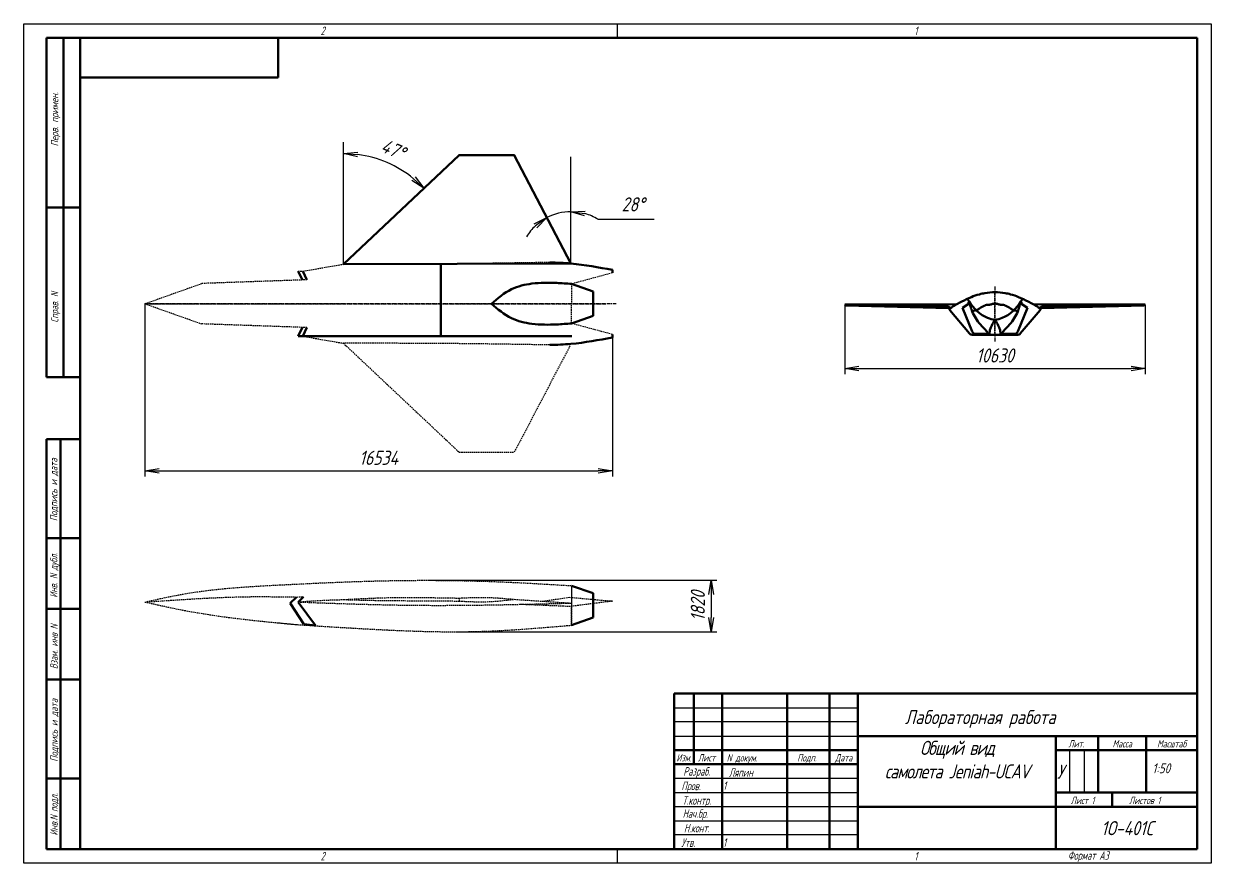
# Model space of a CAD drawing. Header units: millimetres. Extents: x 0 to 1932156, y -475559 to 1027176.
# Drawn here: x 6033 to 6453, y 33251.7 to 33548.7 of the extents above; entities that cross this region are included whole.
import ezdxf
from ezdxf.enums import TextEntityAlignment as Align

# ---------------------------------------------------------------- set-up
doc = ezdxf.new("R2010")
doc.units = ezdxf.units.MM
doc.linetypes.add('CENTER', pattern=[2, 1.25, -0.25, 0.25, -0.25])
doc.linetypes.add('DASHED', pattern=[0.75, 0.5, -0.25])
for name, color, linetype, lineweight in [('_axes (Оси)', 6, 'CENTER', 30), ('_basic (Основной)', 4, 'Continuous', 60), ('_contour (Тонкий)', 7, 'Continuous', 30), ('_invisible (Невидимый)', 1, 'DASHED', 30), ('_remote (Тонкий)', 9, 'Continuous', 30), ('_text (Надписи)', 2, 'Continuous', 30)]:
    doc.layers.add(name, color=color, linetype=linetype, lineweight=lineweight)
doc.styles.add('ESKD', font='eskd.shx', dxfattribs={"oblique": 15, "height": 5})
doc.dimstyles.new('ESKD', dxfattribs={"dimtxt": 5, "dimasz": 5, "dimexe": 2, "dimexo": 0, "dimgap": 2, "dimtad": 1, "dimtoh": 1, "dimzin": 12, "dimdsep": 46, "dimtxsty": 'ESKD', "dimblk1": 'OPEN', "dimblk2": 'OPEN', "dimsah": 1, "dimcen": 5, "dimclrd": 256, "dimclre": 256, "dimclrt": 2, "dimadec": 0, "dimazin": 0, "dimtfac": 1, "dimtmove": 0, "dimatfit": 3, "dimldrblk": 'OPEN', "dimfxl": 1, "dimtolj": 1, "dimtzin": 12, "dimlwd": -1, "dimlwe": -1, "dimarcsym": 0})

# ---------------------------------------------------------------- blocks, each defined once
blk = doc.blocks.new('_OPEN')
at = {"color": 0, "linetype": 'ByBlock'}
for p, q in [((-1, 0.167), (0, 0)), ((0, 0), (-1, -0.167)), ((0, 0), (-1, 0))]:
    blk.add_line(p, q, dxfattribs=at)
blk = doc.blocks.new('*D391')
at = {"layer": '_contour (Тонкий)', "transparency": 33554687}
for p, q in [((6075.83, 33449.63), (6075.83, 33388.47)), ((6241.17, 33437.7), (6241.17, 33388.47)), ((6080.83, 33390.47), (6236.17, 33390.47))]:
    blk.add_line(p, q, dxfattribs=at)
at = {"layer": 'Defpoints', "color": 0, "transparency": 33554687}
for p in [(6075.83, 33449.63), (6241.17, 33437.7), (6241.17, 33390.47)]:
    blk.add_point(p, dxfattribs=at)
at = {"layer": '_contour (Тонкий)', "transparency": 33554687, "xscale": 5, "yscale": 5, "zscale": 5, "rotation": 180}
blk.add_blockref('_OPEN', (6075.83, 33390.47), dxfattribs=at)
at = {"layer": '_contour (Тонкий)', "transparency": 33554687, "xscale": 5, "yscale": 5, "zscale": 5}
blk.add_blockref('_OPEN', (6241.17, 33390.47), dxfattribs=at)
at = {"layer": '_contour (Тонкий)', "color": 2, "transparency": 33554687, "insert": (6158.5, 33395.1), "char_height": 5, "attachment_point": 5, "style": 'ESKD'}
blk.add_mtext('\\A1;16534', dxfattribs=at)
blk = doc.blocks.new('*D394')
at = {"layer": '_contour (Тонкий)', "transparency": 33554687}
for p, q in [((6323.35, 33449.18), (6323.35, 33424.68)), ((6429.65, 33449.18), (6429.65, 33424.68)), ((6328.35, 33426.68), (6424.65, 33426.68))]:
    blk.add_line(p, q, dxfattribs=at)
at = {"layer": 'Defpoints', "color": 0, "transparency": 33554687}
for p in [(6323.35, 33449.18), (6429.65, 33449.18), (6429.65, 33426.68)]:
    blk.add_point(p, dxfattribs=at)
at = {"layer": '_contour (Тонкий)', "transparency": 33554687, "xscale": 5, "yscale": 5, "zscale": 5, "rotation": 180}
blk.add_blockref('_OPEN', (6323.35, 33426.68), dxfattribs=at)
at = {"layer": '_contour (Тонкий)', "transparency": 33554687, "xscale": 5, "yscale": 5, "zscale": 5}
blk.add_blockref('_OPEN', (6429.65, 33426.68), dxfattribs=at)
at = {"layer": '_contour (Тонкий)', "color": 2, "transparency": 33554687, "insert": (6376.5, 33431.31), "char_height": 5, "attachment_point": 5, "style": 'ESKD'}
blk.add_mtext('\\A1;10630', dxfattribs=at)
blk = doc.blocks.new('*D395')
at = {"layer": '_contour (Тонкий)', "transparency": 33554687}
for p, q in [((6175.84, 33351.77), (6278.09, 33351.77)), ((6276.09, 33346.77), (6276.09, 33338.57)), ((6186.09, 33333.57), (6278.09, 33333.57))]:
    blk.add_line(p, q, dxfattribs=at)
at = {"layer": 'Defpoints', "color": 0, "transparency": 33554687}
for p in [(6175.84, 33351.77), (6186.09, 33333.57), (6276.09, 33333.57)]:
    blk.add_point(p, dxfattribs=at)
at = {"layer": '_contour (Тонкий)', "transparency": 33554687, "xscale": 5, "yscale": 5, "zscale": 5}
for p, rotation in [((6276.09, 33351.77), 90), ((6276.09, 33333.57), 270)]:
    blk.add_blockref('_OPEN', p, dxfattribs=dict(at, rotation=rotation))
at = {"layer": '_contour (Тонкий)', "color": 2, "transparency": 33554687, "insert": (6271.4, 33342.67), "char_height": 5, "attachment_point": 5, "rotation": 90, "style": 'ESKD'}
blk.add_mtext('\\A1;1820', dxfattribs=at)
blk = doc.blocks.new('*D396')
at = {"layer": '_contour (Тонкий)', "transparency": 33554687}
for p, q in [((6146.06, 33465.58), (6146.06, 33504.73)), ((6155.93, 33472.93), (6175.98, 33491.81))]:
    blk.add_line(p, q, dxfattribs=at)
blk.add_arc((6146.06, 33463.63), 39.1, 50.6156, 82.6686, dxfattribs=at)
at = {"layer": '_contour (Тонкий)', "transparency": 33554687, "xscale": 5, "yscale": 5, "zscale": 5}
for p, rotation in [((6146.06, 33502.73), 176.3343022573897), ((6174.52, 33490.44), 316.9499232100143)]:
    blk.add_blockref('_OPEN', p, dxfattribs=dict(at, rotation=rotation))
at = {"layer": '_contour (Тонкий)', "color": 2, "transparency": 33554687, "insert": (6163.61, 33504.27), "char_height": 5, "attachment_point": 5, "rotation": 336.6421, "style": 'ESKD'}
blk.add_mtext('\\A1;47%%d', dxfattribs=at)
blk = doc.blocks.new('*D398')
at = {"layer": '_contour (Тонкий)', "transparency": 33554687}
for p, q in [((6226.53, 33464.75), (6226.53, 33484.18)), ((6226.11, 33464.65), (6217.11, 33481.86)), ((6236.07, 33479.5), (6255.94, 33479.5))]:
    blk.add_line(p, q, dxfattribs=at)
for start, end in [(90, 117.6117), (58.6603, 74.3301), (133.2815, 148.9514)]:
    blk.add_arc((6226.53, 33463.84), 18.34, start, end, dxfattribs=at)
at = {"layer": '_contour (Тонкий)', "transparency": 33554687, "xscale": 5, "yscale": 5, "zscale": 5}
for p, rotation in [((6226.53, 33482.18), 172.1650657960922), ((6218.03, 33480.09), 35.4465985373309)]:
    blk.add_blockref('_OPEN', p, dxfattribs=dict(at, rotation=rotation))
at = {"layer": '_contour (Тонкий)', "color": 2, "transparency": 33554687, "insert": (6248.5, 33484.77), "char_height": 5, "attachment_point": 5, "style": 'ESKD'}
blk.add_mtext('\\A1;28%%d', dxfattribs=at)

msp = doc.modelspace()

# ---------------------------------------------------------------- linework, layer by layer
at = {"layer": '_axes (Оси)', "transparency": 33554687}
for p, q in [((6376.501, 33455.719), (6376.501, 33436.167)), ((6075.832, 33449.627), (6196.732, 33449.627)), ((6075.832, 33449.627), (6238.891, 33449.627)), ((6075.832, 33449.627), (6226.632, 33449.627)), ((6075.832, 33449.627), (6196.732, 33449.627)), ((6075.832, 33449.627), (6238.891, 33449.627)), ((6075.832, 33449.627), (6226.632, 33449.627)), ((6242.532, 33449.627), (6075.832, 33449.627)), ((6075.832, 33449.627), (6196.732, 33449.627)), ((6075.832, 33449.627), (6238.891, 33449.627)), ((6075.832, 33449.627), (6226.632, 33449.627)), ((6075.832, 33449.627), (6196.732, 33449.627)), ((6075.832, 33449.627), (6238.891, 33449.627)), ((6075.832, 33449.627), (6226.632, 33449.627)), ((6242.532, 33449.627), (6075.832, 33449.627)), ((6075.832, 33449.627), (6196.732, 33449.627)), ((6075.832, 33449.627), (6238.891, 33449.627)), ((6075.832, 33449.627), (6226.632, 33449.627)), ((6075.832, 33449.627), (6196.732, 33449.627)), ((6075.832, 33449.627), (6238.891, 33449.627)), ((6075.832, 33449.627), (6226.632, 33449.627)), ((6242.532, 33449.627), (6075.832, 33449.627)), ((6075.832, 33449.627), (6196.732, 33449.627)), ((6075.832, 33449.627), (6238.891, 33449.627)), ((6075.832, 33449.627), (6226.632, 33449.627)), ((6075.832, 33449.627), (6196.732, 33449.627)), ((6075.832, 33449.627), (6238.891, 33449.627)), ((6075.832, 33449.627), (6226.632, 33449.627)), ((6242.532, 33449.627), (6075.832, 33449.627)), ((6075.832, 33449.627), (6196.732, 33449.627)), ((6075.832, 33449.627), (6238.891, 33449.627)), ((6075.832, 33449.627), (6226.632, 33449.627)), ((6075.832, 33449.627), (6196.732, 33449.627)), ((6075.832, 33449.627), (6238.891, 33449.627)), ((6075.832, 33449.627), (6226.632, 33449.627)), ((6242.532, 33449.627), (6075.832, 33449.627)), ((6075.832, 33449.627), (6196.732, 33449.627)), ((6075.832, 33449.627), (6238.891, 33449.627)), ((6075.832, 33449.627), (6226.632, 33449.627)), ((6075.832, 33449.627), (6196.732, 33449.627)), ((6075.832, 33449.627), (6238.891, 33449.627)), ((6075.832, 33449.627), (6226.632, 33449.627)), ((6242.532, 33449.627), (6075.832, 33449.627)), ((6075.832, 33449.627), (6196.732, 33449.627)), ((6075.832, 33449.627), (6238.891, 33449.627)), ((6075.832, 33449.627), (6226.632, 33449.627)), ((6075.832, 33449.627), (6196.732, 33449.627)), ((6075.832, 33449.627), (6238.891, 33449.627)), ((6075.832, 33449.627), (6226.632, 33449.627)), ((6242.532, 33449.627), (6075.832, 33449.627)), ((6075.832, 33449.627), (6196.732, 33449.627)), ((6075.832, 33449.627), (6238.891, 33449.627)), ((6075.832, 33449.627), (6226.632, 33449.627)), ((6075.832, 33449.627), (6196.732, 33449.627)), ((6075.832, 33449.627), (6238.891, 33449.627)), ((6075.832, 33449.627), (6226.632, 33449.627)), ((6242.532, 33449.627), (6075.832, 33449.627)), ((6075.832, 33449.627), (6196.732, 33449.627)), ((6075.832, 33449.627), (6238.891, 33449.627)), ((6075.832, 33449.627), (6226.632, 33449.627)), ((6075.832, 33449.627), (6196.732, 33449.627)), ((6075.832, 33449.627), (6238.891, 33449.627)), ((6075.832, 33449.627), (6226.632, 33449.627)), ((6242.532, 33449.627), (6075.832, 33449.627)), ((6075.832, 33449.627), (6196.732, 33449.627)), ((6075.832, 33449.627), (6238.891, 33449.627)), ((6075.832, 33449.627), (6226.632, 33449.627)), ((6075.832, 33449.627), (6196.732, 33449.627)), ((6075.832, 33449.627), (6238.891, 33449.627)), ((6075.832, 33449.627), (6226.632, 33449.627)), ((6242.532, 33449.627), (6075.832, 33449.627)), ((6075.832, 33449.627), (6196.732, 33449.627)), ((6075.832, 33449.627), (6238.891, 33449.627)), ((6075.832, 33449.627), (6226.632, 33449.627)), ((6075.832, 33449.627), (6196.732, 33449.627)), ((6075.832, 33449.627), (6238.891, 33449.627)), ((6075.832, 33449.627), (6226.632, 33449.627)), ((6242.532, 33449.627), (6075.832, 33449.627)), ((6075.832, 33449.627), (6196.732, 33449.627)), ((6075.832, 33449.627), (6238.891, 33449.627)), ((6075.832, 33449.627), (6226.632, 33449.627)), ((6075.832, 33449.627), (6196.732, 33449.627)), ((6075.832, 33449.627), (6238.891, 33449.627)), ((6075.832, 33449.627), (6226.632, 33449.627)), ((6242.532, 33449.627), (6075.832, 33449.627)), ((6075.832, 33449.627), (6196.732, 33449.627)), ((6075.832, 33449.627), (6238.891, 33449.627)), ((6075.832, 33449.627), (6226.632, 33449.627)), ((6075.832, 33449.627), (6196.732, 33449.627)), ((6075.832, 33449.627), (6238.891, 33449.627)), ((6075.832, 33449.627), (6226.632, 33449.627)), ((6242.532, 33449.627), (6075.832, 33449.627)), ((6075.832, 33449.627), (6196.732, 33449.627)), ((6075.832, 33449.627), (6238.891, 33449.627)), ((6075.832, 33449.627), (6226.632, 33449.627)), ((6075.832, 33449.627), (6196.732, 33449.627)), ((6075.832, 33449.627), (6238.891, 33449.627)), ((6075.832, 33449.627), (6226.632, 33449.627)), ((6242.532, 33449.627), (6075.832, 33449.627)), ((6075.832, 33449.627), (6196.732, 33449.627)), ((6075.832, 33449.627), (6238.891, 33449.627)), ((6075.832, 33449.627), (6226.632, 33449.627)), ((6075.832, 33449.627), (6196.732, 33449.627)), ((6075.832, 33449.627), (6238.891, 33449.627)), ((6075.832, 33449.627), (6226.632, 33449.627)), ((6242.532, 33449.627), (6075.832, 33449.627)), ((6075.832, 33449.627), (6196.732, 33449.627)), ((6075.832, 33449.627), (6238.891, 33449.627)), ((6075.832, 33449.627), (6226.632, 33449.627)), ((6075.832, 33449.627), (6196.732, 33449.627)), ((6075.832, 33449.627), (6238.891, 33449.627)), ((6075.832, 33449.627), (6226.632, 33449.627)), ((6242.532, 33449.627), (6075.832, 33449.627))]:
    msp.add_line(p, q, dxfattribs=at)
at = {"layer": '_basic (Основной)', "transparency": 33554687}
for p, q in [((6040.99, 33543.667), (6052.99, 33543.667)), ((6040.99, 33423.667), (6040.99, 33543.667)), ((6046.99, 33543.667), (6046.99, 33423.667)), ((6052.99, 33256.667), (6052.99, 33543.667)), ((6052.99, 33543.667), (6447.99, 33543.667)), ((6122.99, 33529.667), (6122.99, 33543.667)), ((6447.99, 33543.667), (6447.99, 33256.667)), ((6052.99, 33529.667), (6122.99, 33529.667)), ((6040.99, 33483.667), (6052.99, 33483.667)), ((6180.509, 33463.718), (6180.509, 33438.127)), ((6241.175, 33461.557), (6241.175, 33460.501)), ((6131.551, 33457.909), (6130.056, 33461.127)), ((6133.102, 33458.071), (6131.682, 33461.127)), ((6234.405, 33453.919), (6226.744, 33456.619)), ((6234.405, 33453.919), (6234.405, 33449.627)), ((6234.405, 33445.336), (6234.405, 33449.627)), ((6323.642, 33449.372), (6323.353, 33449.183)), ((6323.353, 33449.183), (6323.713, 33448.939)), ((6360.058, 33448.671), (6323.353, 33449.183)), ((6362.946, 33449.491), (6323.642, 33449.372)), ((6323.713, 33448.939), (6360.122, 33448.064)), ((6367.317, 33449.697), (6365.02, 33448.165)), ((6385.685, 33449.697), (6387.982, 33448.165)), ((6390.057, 33449.491), (6429.361, 33449.372)), ((6429.29, 33448.939), (6392.881, 33448.064)), ((6392.944, 33448.671), (6429.649, 33449.183)), ((6429.649, 33449.183), (6429.29, 33448.939)), ((6429.361, 33449.372), (6429.649, 33449.183)), ((6234.405, 33445.336), (6226.744, 33442.635)), ((6360.358, 33448.313), (6360.058, 33448.671)), ((6360.122, 33448.064), (6360.358, 33448.313)), ((6360.122, 33448.064), (6360.423, 33447.744)), ((6360.54, 33447.36), (6367.545, 33439.04)), ((6365.02, 33448.165), (6368.413, 33439.755)), ((6387.982, 33448.165), (6384.589, 33439.755)), ((6392.463, 33447.36), (6385.457, 33439.04)), ((6392.881, 33448.064), (6392.579, 33447.744)), ((6392.644, 33448.313), (6392.944, 33448.671)), ((6392.881, 33448.064), (6392.644, 33448.313)), ((6131.551, 33441.345), (6130.056, 33438.127)), ((6133.102, 33441.183), (6131.682, 33438.127)), ((6130.056, 33438.127), (6226.856, 33438.127)), ((6241.175, 33437.697), (6241.175, 33438.754)), ((6368.413, 33439.755), (6368.98, 33438.935)), ((6368.517, 33438.646), (6376.501, 33438.646)), ((6368.98, 33438.935), (6374.144, 33438.935)), ((6384.485, 33438.646), (6376.501, 33438.646)), ((6384.022, 33438.935), (6378.859, 33438.935)), ((6384.589, 33439.755), (6384.022, 33438.935)), ((6040.99, 33423.667), (6052.99, 33423.667)), ((6052.99, 33401.667), (6040.99, 33401.667)), ((6040.99, 33256.667), (6040.99, 33401.667)), ((6045.99, 33401.667), (6045.99, 33256.667)), ((6040.99, 33366.667), (6052.99, 33366.667)), ((6234.405, 33347.168), (6226.744, 33349.869)), ((6127.232, 33343.717), (6129.479, 33345.854)), ((6131.971, 33345.93), (6130.056, 33344.089)), ((6130.056, 33344.089), (6136.123, 33335.784)), ((6234.405, 33347.168), (6234.405, 33342.876)), ((6052.99, 33341.667), (6040.99, 33341.667)), ((6132.085, 33336.224), (6127.232, 33343.717)), ((6234.405, 33338.585), (6234.405, 33342.876)), ((6136.123, 33335.784), (6132.085, 33336.224)), ((6234.405, 33338.585), (6226.744, 33335.884)), ((6040.99, 33316.667), (6052.99, 33316.667)), ((6327.99, 33256.667), (6327.99, 33311.667)), ((6052.99, 33281.667), (6040.99, 33281.667)), ((6040.99, 33256.667), (6052.99, 33256.667)), ((6447.99, 33256.667), (6052.99, 33256.667))]:
    msp.add_line(p, q, dxfattribs=at)
at = {"layer": '_basic (Основной)', "linetype": 'Continuous', "transparency": 33554687}
for p, q in [((6262.99, 33311.667), (6447.99, 33311.667)), ((6262.99, 33256.667), (6262.99, 33311.667)), ((6269.99, 33286.667), (6269.99, 33311.667)), ((6279.99, 33311.667), (6279.99, 33256.667)), ((6302.99, 33256.667), (6302.99, 33311.667)), ((6317.99, 33311.667), (6317.99, 33256.667)), ((6447.99, 33296.667), (6327.99, 33296.667)), ((6397.99, 33296.667), (6397.99, 33256.667)), ((6412.99, 33296.667), (6412.99, 33276.667)), ((6429.99, 33276.667), (6429.99, 33296.667)), ((6327.99, 33291.667), (6262.99, 33291.667)), ((6397.99, 33291.667), (6447.99, 33291.667)), ((6262.99, 33286.667), (6327.99, 33286.667)), ((6447.99, 33276.667), (6397.99, 33276.667)), ((6417.99, 33271.667), (6417.99, 33276.667)), ((6327.99, 33271.667), (6447.99, 33271.667))]:
    msp.add_line(p, q, dxfattribs=at)
at = {"layer": '_basic (Основной)', "transparency": 33554687}
msp.add_lwpolyline([(6146.056, 33463.627), (6186.982, 33502.173), (6206.482, 33502.173), (6226.533, 33463.838), (6146.056, 33463.627)], dxfattribs=at)
for points, knots in [([(6219.006, 33464.228), (6221.519, 33464.141), (6228.975, 33463.884), (6236.311, 33462.485), (6241.175, 33461.557)], [0, 0, 0, 0, 753.6956734, 2235.5252901, 2235.5252901, 2235.5252901, 2235.5252901]), ([(6360.537, 33447.892), (6361.327, 33448.464), (6362.675, 33449.441), (6365.326, 33450.6), (6367.889, 33451.982), (6370.654, 33452.876), (6373.44, 33453.542), (6375.31, 33453.646), (6376.501, 33453.712)], [0, 0, 0, 0, 291.40021, 497.6024935, 865.5365183, 1163.077631, 1366.3741761, 1723.2756655, 1723.2756655, 1723.2756655, 1723.2756655]), ([(6392.465, 33447.892), (6391.676, 33448.464), (6390.327, 33449.441), (6387.677, 33450.6), (6385.114, 33451.982), (6382.349, 33452.876), (6379.562, 33453.542), (6377.693, 33453.646), (6376.501, 33453.712)], [0, 0, 0, 0, 291.40021, 497.6024935, 865.5365183, 1163.077631, 1366.3741761, 1723.2756655, 1723.2756655, 1723.2756655, 1723.2756655]), ([(6376.501, 33443.833), (6375.624, 33444.056), (6371.909, 33444.999), (6368.621, 33448.208), (6366.96, 33451.038), (6366.774, 33451.357)], [0, 0, 0, 0, 270.5053686, 1146.0430358, 1257.129432, 1257.129432, 1257.129432, 1257.129432]), ([(6374.139, 33438.935), (6374.102, 33438.991), (6373.775, 33439.479), (6373.091, 33440.495), (6371.541, 33441.89), (6370.031, 33443.88), (6368.741, 33446.021), (6368.02, 33447.849), (6367.82, 33449.081), (6367.384, 33449.614), (6367.157, 33449.896), (6367.135, 33450.205), (6367.269, 33450.332), (6367.346, 33450.405)], [144.9651786, 144.9651786, 144.9651786, 144.9651786, 164.9699813, 320.9037142, 510.8334422, 786.66812, 1067.8445301, 1256.8189131, 1377.4134603, 1429.5761406, 1461.6664221, 1484.2201867, 1514.2959429, 1514.2959429, 1514.2959429, 1514.2959429]), ([(6368.46, 33446.783), (6368.462, 33446.814), (6368.481, 33447.015), (6369.032, 33447.058), (6369.527, 33447.276), (6370.297, 33447.483), (6371.349, 33448.207), (6372.345, 33448.748), (6373.273, 33449.213), (6373.851, 33449.214), (6374.707, 33449.184), (6375.4, 33449.521), (6375.991, 33449.581), (6376.267, 33449.682), (6376.431, 33449.673), (6376.501, 33449.669)], [0, 0, 0, 0, 8.7503756, 58.445028, 123.2270507, 187.5944489, 290.5846956, 504.4242405, 528.9558657, 599.9234784, 672.5569623, 784.7454827, 822.6811393, 850.381218, 871.3794832, 871.3794832, 871.3794832, 871.3794832]), ([(6376.501, 33443.833), (6377.378, 33444.056), (6381.093, 33444.999), (6384.382, 33448.208), (6386.042, 33451.038), (6386.229, 33451.357)], [0, 0, 0, 0, 270.5053686, 1146.0430358, 1257.129432, 1257.129432, 1257.129432, 1257.129432]), ([(6384.543, 33446.783), (6384.54, 33446.814), (6384.522, 33447.015), (6383.971, 33447.058), (6383.476, 33447.276), (6382.706, 33447.483), (6381.654, 33448.207), (6380.658, 33448.748), (6379.73, 33449.213), (6379.152, 33449.214), (6378.296, 33449.184), (6377.602, 33449.521), (6377.011, 33449.581), (6376.735, 33449.682), (6376.572, 33449.673), (6376.501, 33449.669)], [0, 0, 0, 0, 8.7503756, 58.445028, 123.2270507, 187.5944489, 290.5846956, 504.4242405, 528.9558657, 599.9234784, 672.5569623, 784.7454827, 822.6811393, 850.381218, 871.3794832, 871.3794832, 871.3794832, 871.3794832]), ([(6378.863, 33438.935), (6378.9, 33438.991), (6379.227, 33439.479), (6379.912, 33440.495), (6381.461, 33441.89), (6382.972, 33443.88), (6384.262, 33446.021), (6384.982, 33447.849), (6385.182, 33449.081), (6385.619, 33449.614), (6385.845, 33449.896), (6385.867, 33450.205), (6385.733, 33450.332), (6385.656, 33450.405)], [144.9651786, 144.9651786, 144.9651786, 144.9651786, 164.9699813, 320.9037142, 510.8334422, 786.66812, 1067.8445301, 1256.8189131, 1377.4134603, 1429.5761406, 1461.6664221, 1484.2201867, 1514.2959429, 1514.2959429, 1514.2959429, 1514.2959429]), ([(6360.537, 33447.892), (6360.499, 33447.856), (6360.416, 33447.777), (6360.385, 33447.556), (6360.482, 33447.433), (6360.54, 33447.36)], [0, 0, 0, 0, 15.4188983, 33.810553, 60.5237931, 60.5237931, 60.5237931, 60.5237931]), ([(6392.465, 33447.892), (6392.503, 33447.856), (6392.586, 33447.777), (6392.618, 33447.556), (6392.52, 33447.433), (6392.463, 33447.36)], [0, 0, 0, 0, 15.4188983, 33.810553, 60.5237931, 60.5237931, 60.5237931, 60.5237931]), ([(6376.501, 33443.833), (6376.359, 33443.672), (6375.758, 33442.989), (6375.252, 33441.719), (6374.63, 33440.166), (6374.557, 33439.187), (6374.517, 33438.646)], [0, 0, 0, 0, 64.3315414, 272.0290242, 403.0118024, 564.3997965, 564.3997965, 564.3997965, 564.3997965]), ([(6376.501, 33443.833), (6376.643, 33443.672), (6377.244, 33442.989), (6377.751, 33441.719), (6378.372, 33440.166), (6378.445, 33439.187), (6378.485, 33438.646)], [0, 0, 0, 0, 64.3315414, 272.0290242, 403.0118024, 564.3997965, 564.3997965, 564.3997965, 564.3997965]), ([(6219.006, 33435.027), (6221.519, 33435.113), (6228.975, 33435.37), (6236.311, 33436.77), (6241.175, 33437.697)], [0, 0, 0, 0, 753.6956734, 2235.5252901, 2235.5252901, 2235.5252901, 2235.5252901]), ([(6367.545, 33439.04), (6367.612, 33438.977), (6367.781, 33438.816), (6368.124, 33438.675), (6368.392, 33438.655), (6368.517, 33438.646)], [0, 0, 0, 0, 27.3480012, 69.7839187, 107.603564, 107.603564, 107.603564, 107.603564]), ([(6385.457, 33439.04), (6385.391, 33438.977), (6385.221, 33438.816), (6384.878, 33438.675), (6384.611, 33438.655), (6384.485, 33438.646)], [0, 0, 0, 0, 27.3480012, 69.7839187, 107.603564, 107.603564, 107.603564, 107.603564])]:
    msp.add_open_spline(points, degree=3, knots=knots, dxfattribs=at)
for points, start_tangent, end_tangent in [([(6198.419, 33449.627), (6205.507, 33454.736), (6212.724, 33456.726), (6221.501, 33456.965), (6226.744, 33456.619)], (0.0077012, 0.0066091), (0.0099745, -0.000752)), ([(6198.419, 33449.627), (6205.507, 33444.518), (6212.724, 33442.529), (6221.501, 33442.29), (6226.744, 33442.635)], (0.0077012, -0.0066091), (0.0099745, 0.000752))]:
    msp.add_spline(points, degree=3, dxfattribs=dict(at, start_tangent=start_tangent, end_tangent=end_tangent))
at = {"layer": '_contour (Тонкий)', "transparency": 33554687}
for p, q in [((6032.99, 33251.667), (6032.99, 33548.667)), ((6032.99, 33548.667), (6452.99, 33548.667)), ((6242.99, 33543.667), (6242.99, 33548.667)), ((6452.99, 33548.667), (6452.99, 33251.667)), ((6146.056, 33463.627), (6146.056, 33506.767)), ((6226.533, 33463.838), (6226.533, 33501.631)), ((6242.99, 33251.667), (6242.99, 33256.667)), ((6452.99, 33251.667), (6032.99, 33251.667))]:
    msp.add_line(p, q, dxfattribs=at)
at = {"layer": '_invisible (Невидимый)', "color": 4, "transparency": 33554687}
for p, q in [((6186.982, 33502.173), (6206.482, 33502.173)), ((6226.533, 33463.838), (6206.482, 33502.173)), ((6131.682, 33461.127), (6146.056, 33463.627)), ((6133.102, 33458.071), (6095.934, 33456.776)), ((6130.056, 33461.127), (6131.682, 33461.127)), ((6241.175, 33460.501), (6226.744, 33456.619)), ((6075.832, 33449.627), (6095.934, 33456.776)), ((6226.664, 33456.598), (6226.744, 33449.627)), ((6376.501, 33438.462), (6376.501, 33453.424)), ((6075.832, 33449.627), (6115.832, 33449.627)), ((6075.832, 33449.627), (6131.832, 33449.627)), ((6075.832, 33449.627), (6095.934, 33442.478)), ((6075.832, 33449.627), (6115.832, 33449.627)), ((6075.832, 33449.627), (6131.832, 33449.627)), ((6075.832, 33449.627), (6115.832, 33449.627)), ((6075.832, 33449.627), (6131.832, 33449.627)), ((6075.832, 33449.627), (6115.832, 33449.627)), ((6075.832, 33449.627), (6131.832, 33449.627)), ((6075.832, 33449.627), (6115.832, 33449.627)), ((6075.832, 33449.627), (6131.832, 33449.627)), ((6075.832, 33449.627), (6115.832, 33449.627)), ((6075.832, 33449.627), (6131.832, 33449.627)), ((6075.832, 33449.627), (6115.832, 33449.627)), ((6075.832, 33449.627), (6131.832, 33449.627)), ((6075.832, 33449.627), (6115.832, 33449.627)), ((6075.832, 33449.627), (6131.832, 33449.627)), ((6075.832, 33449.627), (6115.832, 33449.627)), ((6075.832, 33449.627), (6131.832, 33449.627)), ((6075.832, 33449.627), (6115.832, 33449.627)), ((6075.832, 33449.627), (6131.832, 33449.627)), ((6075.832, 33449.627), (6115.832, 33449.627)), ((6075.832, 33449.627), (6131.832, 33449.627)), ((6075.832, 33449.627), (6115.832, 33449.627)), ((6075.832, 33449.627), (6131.832, 33449.627)), ((6075.832, 33449.627), (6115.832, 33449.627)), ((6075.832, 33449.627), (6131.832, 33449.627)), ((6075.832, 33449.627), (6115.832, 33449.627)), ((6075.832, 33449.627), (6131.832, 33449.627)), ((6075.832, 33449.627), (6115.832, 33449.627)), ((6075.832, 33449.627), (6131.832, 33449.627)), ((6075.832, 33449.627), (6115.832, 33449.627)), ((6075.832, 33449.627), (6131.832, 33449.627)), ((6075.832, 33449.627), (6115.832, 33449.627)), ((6075.832, 33449.627), (6131.832, 33449.627)), ((6075.832, 33449.627), (6115.832, 33449.627)), ((6075.832, 33449.627), (6131.832, 33449.627)), ((6075.832, 33449.627), (6115.832, 33449.627)), ((6075.832, 33449.627), (6131.832, 33449.627)), ((6075.832, 33449.627), (6115.832, 33449.627)), ((6075.832, 33449.627), (6131.832, 33449.627)), ((6075.832, 33449.627), (6115.832, 33449.627)), ((6075.832, 33449.627), (6131.832, 33449.627)), ((6075.832, 33449.627), (6115.832, 33449.627)), ((6075.832, 33449.627), (6131.832, 33449.627)), ((6075.832, 33449.627), (6115.832, 33449.627)), ((6075.832, 33449.627), (6131.832, 33449.627)), ((6075.832, 33449.627), (6115.832, 33449.627)), ((6075.832, 33449.627), (6131.832, 33449.627)), ((6075.832, 33449.627), (6115.832, 33449.627)), ((6075.832, 33449.627), (6131.832, 33449.627)), ((6075.832, 33449.627), (6115.832, 33449.627)), ((6075.832, 33449.627), (6131.832, 33449.627)), ((6075.832, 33449.627), (6115.832, 33449.627)), ((6075.832, 33449.627), (6131.832, 33449.627)), ((6075.832, 33449.627), (6115.832, 33449.627)), ((6075.832, 33449.627), (6131.832, 33449.627)), ((6075.832, 33449.627), (6115.832, 33449.627)), ((6075.832, 33449.627), (6131.832, 33449.627)), ((6075.832, 33449.627), (6115.832, 33449.627)), ((6075.832, 33449.627), (6131.832, 33449.627)), ((6075.832, 33449.627), (6115.832, 33449.627)), ((6075.832, 33449.627), (6131.832, 33449.627)), ((6075.832, 33449.627), (6115.832, 33449.627)), ((6075.832, 33449.627), (6131.832, 33449.627)), ((6226.744, 33442.635), (6226.744, 33449.627)), ((6133.102, 33441.183), (6095.934, 33442.478)), ((6241.175, 33438.754), (6226.744, 33442.635)), ((6130.056, 33438.127), (6131.682, 33438.127)), ((6131.682, 33438.127), (6146.056, 33435.627)), ((6146.056, 33435.627), (6186.982, 33397.082)), ((6226.533, 33435.417), (6206.482, 33397.082)), ((6186.982, 33397.082), (6206.482, 33397.082)), ((6226.744, 33349.869), (6226.744, 33335.884)), ((6226.744, 33349.548), (6226.744, 33342.876)), ((6129.479, 33345.854), (6131.971, 33345.93)), ((6186.982, 33345.48), (6186.982, 33344.427)), ((6206.482, 33345.045), (6226.533, 33343.708)), ((6216.508, 33344.376), (6225.888, 33345.781)), ((6225.888, 33345.781), (6241.175, 33344.4)), ((6241.175, 33344.4), (6226.2, 33342.498)), ((6226.2, 33342.498), (6208.058, 33343.236)), ((6226.744, 33336.205), (6226.744, 33342.876)), ((6123.057, 33336.715), (6129.767, 33336.087))]:
    msp.add_line(p, q, dxfattribs=at)
for points, start_tangent, end_tangent in [([(6219.006, 33464.228), (6187.01, 33463.771), (6146.056, 33463.627)], (-0.0099988, -0.0001665), (-0.0100002, -0.0000048)), ([(6219.006, 33435.027), (6187.01, 33435.484), (6146.056, 33435.627)], (-0.0099988, 0.0001665), (-0.0100002, 0.0000048))]:
    msp.add_spline(points, degree=3, dxfattribs=dict(at, start_tangent=start_tangent, end_tangent=end_tangent))
for points, knots in [([(6075.832, 33344.089), (6080.757, 33345.18), (6096.777, 33348.729), (6124.933, 33350.239), (6161.479, 33351.967), (6195.6, 33351.758), (6217.948, 33350.402), (6226.744, 33349.869)], [0, 0, 0, 0, 1511.9613508, 4917.8193498, 8425.8059064, 12498.5133915, 15142.3116933, 15142.3116933, 15142.3116933, 15142.3116933]), ([(6075.832, 33344.089), (6082.364, 33344.537), (6094.579, 33345.375), (6112.47, 33346.137), (6123.823, 33345.948), (6129.479, 33345.854)], [0, 0, 0, 0, 1964.1192663, 3673.2267263, 5369.8867112, 5369.8867112, 5369.8867112, 5369.8867112]), ([(6075.832, 33344.089), (6079.911, 33343.177), (6089.591, 33341.014), (6107.571, 33338.145), (6121.526, 33336.851), (6129.767, 33336.087)], [0, 0, 0, 0, 1253.8201387, 2974.9949521, 5457.4359614, 5457.4359614, 5457.4359614, 5457.4359614]), ([(6130.056, 33344.089), (6132.388, 33344.283), (6137.713, 33344.727), (6143.054, 33344.872), (6146.056, 33344.953)], [0, 0, 0, 0, 701.8107666, 1602.6088414, 1602.6088414, 1602.6088414, 1602.6088414]), ([(6130.056, 33344.089), (6143.741, 33343.589), (6175.893, 33342.415), (6208.058, 33343.236), (6226.533, 33343.708)], [0, 0, 0, 0, 4107.2465594, 9649.7461175, 9649.7461175, 9649.7461175, 9649.7461175]), ([(6146.056, 33344.953), (6150.782, 33345.212), (6159.858, 33345.71), (6173.51, 33345.728), (6182.424, 33345.564), (6186.982, 33345.48)], [0, 0, 0, 0, 1419.5882867, 2726.4818558, 4094.2327643, 4094.2327643, 4094.2327643, 4094.2327643]), ([(6146.056, 33344.953), (6150.783, 33344.822), (6159.865, 33344.569), (6173.509, 33344.566), (6182.424, 33344.474), (6186.982, 33344.427)], [0, 0, 0, 0, 1418.4946071, 2725.3852485, 4093.0318484, 4093.0318484, 4093.0318484, 4093.0318484]), ([(6186.982, 33345.48), (6190.063, 33345.627), (6196.572, 33345.939), (6203.064, 33345.353), (6206.482, 33345.045)], [0, 0, 0, 0, 924.2375873, 1952.5442532, 1952.5442532, 1952.5442532, 1952.5442532]), ([(6186.982, 33344.427), (6190.064, 33344.266), (6196.58, 33343.928), (6203.065, 33344.659), (6206.482, 33345.045)], [0, 0, 0, 0, 924.2375873, 1953.906878, 1953.906878, 1953.906878, 1953.906878]), ([(6129.767, 33336.087), (6139.819, 33335.436), (6160.942, 33334.067), (6193.346, 33333.01), (6215.578, 33334.924), (6226.744, 33335.884)], [0, 0, 0, 0, 3022.4305899, 6351.6643238, 9710.9744069, 9710.9744069, 9710.9744069, 9710.9744069])]:
    msp.add_open_spline(points, degree=3, knots=knots, dxfattribs=at)
at = {"layer": '_remote (Тонкий)', "linetype": 'Continuous', "transparency": 33554687}
for p, q in [((6262.99, 33306.667), (6327.99, 33306.667)), ((6327.99, 33301.667), (6262.99, 33301.667)), ((6262.99, 33296.667), (6327.99, 33296.667)), ((6327.99, 33281.667), (6262.99, 33281.667)), ((6262.99, 33276.667), (6327.99, 33276.667)), ((6327.99, 33271.667), (6262.99, 33271.667)), ((6262.99, 33266.667), (6327.99, 33266.667)), ((6327.99, 33261.667), (6262.99, 33261.667))]:
    msp.add_line(p, q, dxfattribs=at)
at = {"layer": '_remote (Тонкий)', "transparency": 33554687}
for p, q in [((6402.99, 33276.667), (6402.99, 33291.667)), ((6407.99, 33291.667), (6407.99, 33276.667))]:
    msp.add_line(p, q, dxfattribs=at)

# ---------------------------------------------------------------- texts
at = {"layer": '_basic (Основной)', "color": 30, "transparency": 33554687, "style": 'ESKD', "oblique": 15}
msp.add_text('Лабораторная работа', height=5, dxfattribs=at).set_placement((6344.616, 33300.881))
at = {"layer": '_contour (Тонкий)', "color": 2, "transparency": 33554687, "insert": (6327.99, 33294.991), "char_height": 5, "attachment_point": 1, "style": 'ESKD'}
msp.add_mtext_dynamic_manual_height_columns('\\pxqc;{\\T0.9;Общий вид\\Pсамолета Jeniah-UCAV}', width=70.09073, gutter_width=12.5, heights=[25.222], dxfattribs=at)
at = {"layer": '_text (Надписи)', "transparency": 33554687, "style": 'ESKD', "oblique": 15, "width": 0.8}
for s, height, p in [('2', 3, (6137.99, 33544.667)), ('1', 3, (6347.99, 33544.667)), ('N докум.', 2.6, (6281.623, 33287.654)), ('Ляпин', 3, (6282.39, 33282.27)), ('1', 3, (6280.36, 33277.613)), ('1', 3, (6280.36, 33257.545)), ('2', 3, (6137.99, 33252.667)), ('1', 3, (6347.99, 33252.667)), ('Формат А3', 3, (6402.301, 33252.91))]:
    msp.add_text(s, height=height, dxfattribs=at).set_placement(p)
at = {"layer": '_text (Надписи)', "transparency": 33554687, "style": 'ESKD', "oblique": 15}
for s, p in [('Перв. примен.', (6045.194, 33514.862)), ('Подпись и дата', (6044.863, 33383.815)), ('Подпись и дата', (6044.996, 33298.706))]:
    msp.add_text(s, height=2.6, rotation=90, dxfattribs=at).set_placement(p, align=Align.CENTER)
at = {"layer": '_text (Надписи)', "transparency": 33554687, "style": 'ESKD', "oblique": 15, "width": 0.8}
for s, p in [('Справ. N', (6045.191, 33448.358)), ('Инв. N дубл.', (6044.857, 33353.562)), ('Взам. инв N', (6044.982, 33328.245)), ('Инв.N подл.', (6044.974, 33268.963))]:
    msp.add_text(s, height=2.6, rotation=90, dxfattribs=at).set_placement(p, align=Align.CENTER)
for s, height, p in [('Лит.', 2.6, (6405.279, 33292.624)), ('Масса', 2.6, (6421.502, 33292.624)), ('Масштаб', 2.6, (6439.001, 33292.624)), ('Изм.', 2.6, (6266.49, 33287.667)), ('Лист', 2.6, (6274.49, 33287.667)), ('Подп.', 2.6, (6309.99, 33287.667)), ('Дата', 2.6, (6322.99, 33287.667)), ('Разраб.', 3, (6270.99, 33282.667)), ('Пров.', 3, (6268.99, 33277.524)), ('Т.контр.', 3, (6270.99, 33272.382)), ('Лист 1', 2.6, (6407.476, 33272.595)), ('Листов 1', 2.6, (6429.451, 33272.595)), ('Hач.бр.', 3, (6270.49, 33267.739)), ('H.конт.', 3, (6270.99, 33262.596)), ('Утв.', 3, (6267.99, 33257.453))]:
    msp.add_text(s, height=height, dxfattribs=at).set_placement(p, align=Align.CENTER)
at = {"layer": '_text (Надписи)', "transparency": 33554687, "attachment_point": 1, "style": 'ESKD'}
for s, heights, insert, char_height in [('У', [0], (6398.417, 33286.552), 5), ('1:50', [3.5], (6432.146, 33287.01), 3.5)]:
    msp.add_mtext_dynamic_manual_height_columns(s, width=10.69599, gutter_width=25, heights=heights, dxfattribs=dict(at, insert=insert, char_height=char_height))
at = {"layer": '_text (Надписи)', "transparency": 33554687, "insert": (6397.99, 33266.584), "char_height": 5, "width": 50.53786, "attachment_point": 1, "line_spacing_factor": 0.857143, "style": 'ESKD'}
msp.add_mtext('\\pxqc;1О-401С', dxfattribs=at)

# ---------------------------------------------------------------- dimensions: what is measured, and where the dimension line sits
at = {"layer": '_contour (Тонкий)', "transparency": 33554687}
for base, center, p1, p2, picture, middle in [((6166.28, 33497.094), (6146.056, 33463.627), (6155.932, 33472.928), (6146.056, 33465.582), '*D396', (6163.608, 33504.268)), ((6220.742, 33481.239), (6226.533, 33463.838), (6226.533, 33464.755), (6226.108, 33464.651), '*D398', (6248.503, 33484.772))]:
    dim = msp.add_angular_dim_3p(base=base, center=center, p1=p1, p2=p2, dimstyle='ESKD', dxfattribs=at)
    dim.commit()
    dim.dimension.update_dxf_attribs({"geometry": picture, "text_midpoint": middle})
for base, p1, p2, text, picture, middle in [((6241.175, 33390.47), (6075.832, 33449.627), (6241.175, 33437.697), '16534', '*D391', (6158.503, 33395.099)), ((6429.649, 33426.683), (6323.353, 33449.183), (6429.649, 33449.183), '10630', '*D394', (6376.501, 33431.313))]:
    dim = msp.add_linear_dim(base=base, p1=p1, p2=p2, text=text, dimstyle='ESKD', dxfattribs=at)
    dim.commit()
    dim.dimension.update_dxf_attribs({"geometry": picture, "text_midpoint": middle})
dim = msp.add_linear_dim(base=(6276.086, 33333.566), p1=(6175.844, 33351.766), p2=(6186.086, 33333.566), angle=90, text='1820', dimstyle='ESKD', dxfattribs=at)
dim.commit()
dim.dimension.update_dxf_attribs({"geometry": '*D395', "text_midpoint": (6271.405, 33342.666)})

doc.saveas('drawing.dxf')
